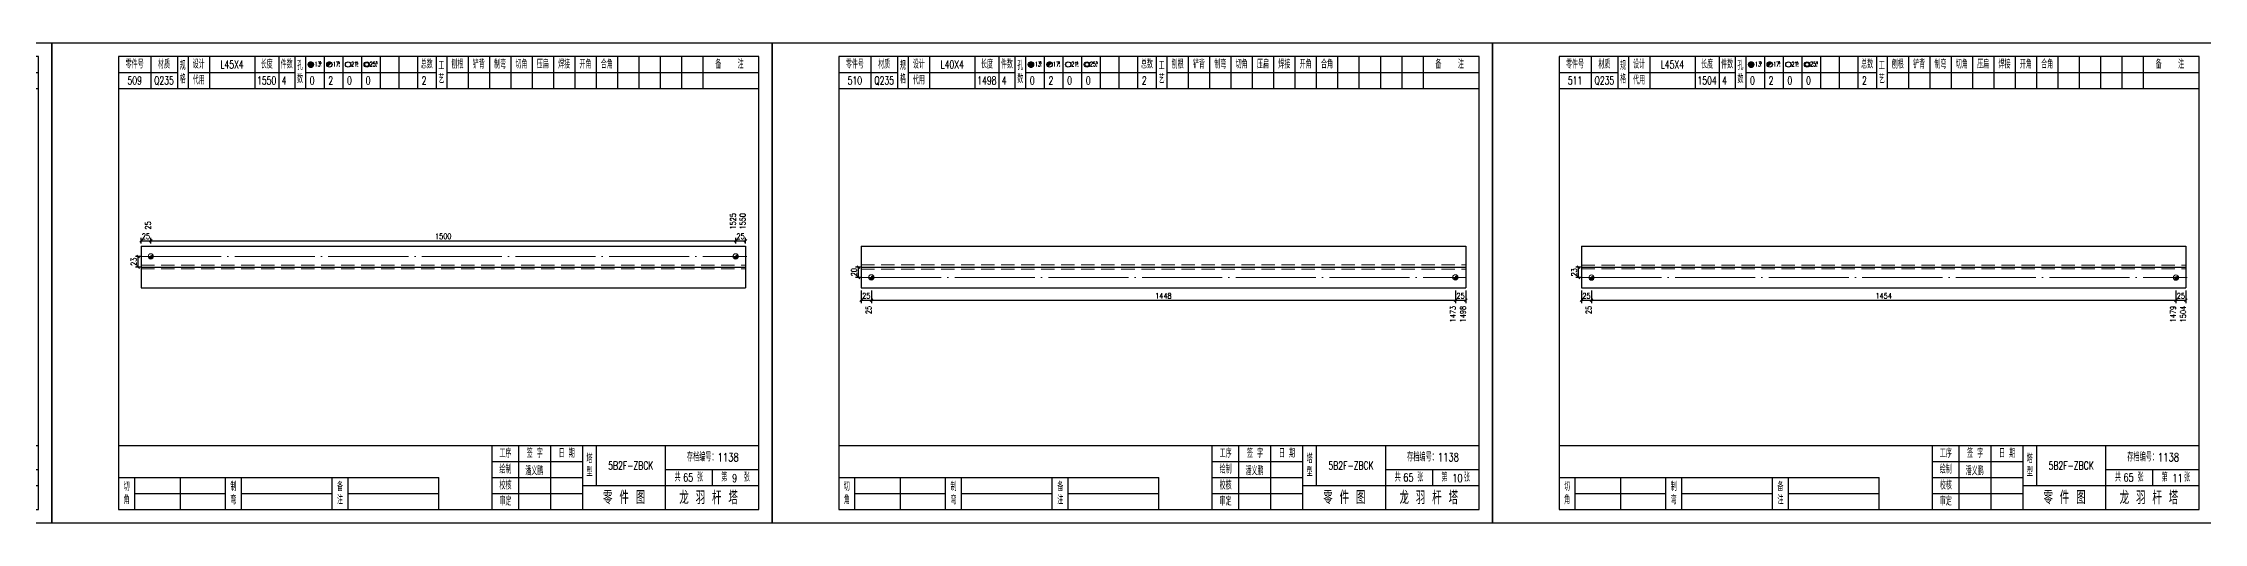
# Model space of a CAD drawing. Header units: millimetres. Extents: x 0 to 30240, y -10896 to -1348.
# Drawn here: x 2157 to 2967, y -3907 to -3727 of the extents above; entities that cross this region are included whole.
import ezdxf
from ezdxf.enums import TextEntityAlignment as Align

# ---------------------------------------------------------------- set-up
doc = ezdxf.new("R2010")
doc.units = ezdxf.units.MM
doc.header["$LTSCALE"] = 20
doc.header["$PDMODE"] = 1
doc.linetypes.add('DASHDOT2X', pattern=[1.75, 1.5, -0.125, 0, -0.125])
doc.linetypes.add('HIDDEN', pattern=[0.375, 0.25, -0.125])
for name, color, linetype, lineweight in [('1', 7, 'Continuous', 25), ('11', 3, 'Continuous', 13), ('2', 1, 'HIDDEN', 13), ('5', 1, 'Continuous', 13), ('7', 2, 'DASHDOT2X', 13)]:
    doc.layers.add(name, color=color, linetype=linetype, lineweight=lineweight)
doc.styles.get("Standard").update_dxf_attribs({"font": 'simplex', "width": 0.7, "bigfont": 'gbhzfs.shx'})
doc.styles.add('SYMBOL_TXT', font='txt.shx', dxfattribs={"width": 0.6})
doc.styles.add('TITLE_TXT', font='simplex.shx', dxfattribs={"width": 0.75, "height": 2.5, "bigfont": 'gbhzfs.shx'})
doc.dimstyles.get("Standard").update_dxf_attribs({"dimtxt": 2.1, "dimasz": 1, "dimexe": 1.05, "dimexo": 0, "dimgap": 0.63, "dimtad": 1, "dimzin": 0, "dimdsep": 46, "dimtxsty": 'standard', "dimblk": 'OBLIQUE', "dimblk1": 'OBLIQUE', "dimblk2": 'OBLIQUE', "dimcen": 0.09, "dimadec": 0, "dimazin": 0, "dimtfac": 1, "dimtdec": 1, "dimtix": 1, "dimtmove": 0, "dimatfit": 3, "dimfxl": 0, "dimtolj": 1, "dimtzin": 0, "dimarcsym": 0})
pattern_1 = [(0, (-3, 0), (0, 0.0125), [])]

# ---------------------------------------------------------------- blocks, each defined once
blk = doc.blocks.new('M12_HOLE')
h = blk.add_hatch()
h.set_pattern_fill('LINE', scale=0.1, style=0)
h.set_pattern_definition(pattern_1)
h.paths.add_polyline_path([(-5, 0, 1), (-1, 0, 1)])
at = {"color": 7}
blk.add_circle((-3, 0), 2, dxfattribs=at)
at = {"color": 7, "attachment_point": 1, "style": 'SYMBOL_TXT'}
for s, insert, char_height, width in [('13\\f??|b0|i0|c0|p54;.', (-0.1, 2.1), 3.5, 5.707), ('5', (3.7, 2.3), 1.8, 2.931)]:
    blk.add_mtext(s, dxfattribs=dict(at, insert=insert, char_height=char_height, width=width))
blk = doc.blocks.new('M16_HOLE')
h = blk.add_hatch()
h.set_pattern_fill('LINE', scale=0.1, style=0)
h.set_pattern_definition(pattern_1)
h.paths.add_polyline_path([(-1.6, 1.4, 0.668179), (-5, 0, 0.198912), (-4.4, -1.4)])
at = {"color": 7}
blk.add_circle((-3, 0), 2, dxfattribs=at)
at = {"color": 7, "attachment_point": 1, "style": 'SYMBOL_TXT'}
for s, insert, char_height, width in [('17.', (-0.4, 2.1), 3.5, 6.316), ('5', (3.6, 2.3), 1.8, 1.822)]:
    blk.add_mtext(s, dxfattribs=dict(at, insert=insert, char_height=char_height, width=width))
blk = doc.blocks.new('M20_HOLE')
at = {"color": 7}
blk.add_circle((-3, 0), 2, dxfattribs=at)
at = {"color": 7, "attachment_point": 1, "style": 'SYMBOL_TXT'}
for s, insert, char_height, width in [('21.', (-0.7, 2), 3.5, 6.074), ('5', (3.3, 2), 1.8, 1.458)]:
    blk.add_mtext(s, dxfattribs=dict(at, insert=insert, char_height=char_height, width=width))
blk = doc.blocks.new('M24_HOLE')
at = {"color": 7}
for radius in [2, 1.5]:
    blk.add_circle((-3, 0), radius, dxfattribs=at)
at = {"color": 7, "attachment_point": 1, "style": 'SYMBOL_TXT'}
for s, insert, char_height, width in [('25.', (-0.7, 2.1), 3.5, 2.429), ('5', (3.9, 2.3), 1.8, 1.944)]:
    blk.add_mtext(s, dxfattribs=dict(at, insert=insert, char_height=char_height, width=width))
blk = doc.blocks.new('JgCard')
for p, q in [((270, 180), (0, 180)), ((0, 180), (0, 0)), ((270, 0), (270, 180)), ((265, 175), (25, 175)), ((25, 175), (25, 5)), ((37, 175), (37, 163)), ((47, 175), (47, 163)), ((51, 175), (51, 163)), ((59, 175), (59, 163)), ((76, 175), (76, 163)), ((85, 175), (85, 163)), ((91, 175), (91, 163)), ((95, 175), (95, 163)), ((102, 175), (102, 163)), ((109, 175), (109, 163)), ((116, 175), (116, 163)), ((123, 175), (123, 163)), ((130, 175), (130, 163)), ((137, 175), (137, 163)), ((144, 175), (144, 163)), ((148, 175), (148, 163)), ((156, 175), (156, 163)), ((164, 175), (164, 163)), ((172, 175), (172, 163)), ((180, 175), (180, 163)), ((188, 175), (188, 163)), ((196, 175), (196, 163)), ((204, 175), (204, 163)), ((212, 175), (212, 163)), ((220, 175), (220, 163)), ((228, 175), (228, 163)), ((236, 175), (236, 163)), ((244, 175), (244, 163)), ((265, 5), (265, 175)), ((25, 169), (47, 169)), ((25, 163), (265, 163)), ((51, 169), (91, 169)), ((95, 169), (144, 169)), ((148, 169), (265, 169)), ((25, 29), (265, 29)), ((165, 5), (165, 29)), ((175, 5), (175, 29)), ((187, 5), (187, 29)), ((199, 5), (199, 29)), ((204, 29), (204, 14)), ((230, 5), (230, 29)), ((25, 17), (145, 17)), ((31, 5), (31, 17)), ((48, 17), (48, 5)), ((65, 5), (65, 17)), ((71, 5), (71, 17)), ((105, 5), (105, 17)), ((111, 5), (111, 17)), ((145, 5), (145, 17)), ((165, 23), (199, 23)), ((165, 17), (199, 17)), ((230, 20), (265, 20)), ((247.5, 20), (247.5, 14)), ((31, 11), (65, 11)), ((71, 11), (105, 11)), ((111, 11), (145, 11)), ((165, 11), (199, 11)), ((199, 14), (265, 14)), ((0, 0), (270, 0)), ((25, 5), (265, 5))]:
    blk.add_line(p, q)
blk.add_lwpolyline([(96.03, 171.99, -1), (98.03, 171.99, -1)], format="xyb", close=True)
blk.add_point((145, 96))
at = {"xscale": 0.5, "yscale": 0.5, "zscale": 0.5}
for name, p in [('M12_HOLE', (98.53, 171.99)), ('M16_HOLE', (105.5, 172)), ('M20_HOLE', (112.5, 172)), ('M24_HOLE', (119.5, 172))]:
    blk.add_blockref(name, p, dxfattribs=at)
at = {"style": 'TITLE_TXT', "width": 0.75}
for s, height, p in [('存档编号：1138', 3.076, (238.02, 23.07)), ('潘义鹏', 3, (177.45, 17.91)), ('龙 羽 杆 塔', 5, (235.17, 6.97))]:
    blk.add_text(s, height=height, dxfattribs=at).set_placement(p)
at = {"attachment_point": 5, "style": 'TITLE_TXT'}
for s, insert, char_height, width in [('零件号', (31, 172), 3, 15), ('材质', (42, 172), 3, 8), ('规格', (49, 169), 3, 4), ('设计', (55, 172), 3, 8), ('长度', (80.5, 172), 3, 8), ('件数', (88, 172), 3, 6), ('孔数', (93, 169), 3, 4), ('总数', (140.5, 172), 3, 7), ('工\\P艺', (146, 169), 3, 4), ('刨根', (152, 172), 3, 8), ('铲背', (160, 172), 3, 8), ('制弯', (168, 172), 3, 8), ('切角', (176, 172), 3, 8), ('压扁', (184, 172), 3, 8), ('焊接', (192, 172), 3, 8), ('开角', (200, 172), 3, 8), ('合角', (208, 172), 3, 8), ('备    注', (254, 172), 3, 22), ('代用', (55, 166), 3, 8), ('工序', (170, 26), 3, 10), ('签 字', (181, 26), 3, 12), ('日 期', (193, 26), 3, 12), ('塔\\P型', (201.5, 21.5), 3, 5), ('绘制', (170, 20), 3, 10), ('共    张', (238.75, 17), 3, 17.5), ('第    张', (256.25, 17), 3, 17.5), ('切\\P角', (28, 11), 3, 6), ('制\\P弯', (68, 11), 3, 6), ('备\\P注', (108, 11), 3, 6), ('校核', (170, 14), 3, 10), ('审定', (170, 8), 3, 10), ('零 件 图', (214.5, 9.5), 5, 31)]:
    blk.add_mtext(s, dxfattribs=dict(at, insert=insert, char_height=char_height, width=width))
blk = doc.blocks.new('M16')
for p, q in [((-0.71, -0.71), (0.71, 0.71)), ((-0.4, 0), (0.4, 0)), ((0, 0.4), (0, -0.4))]:
    blk.add_line(p, q)
blk.add_circle((0, 0), 1)
for radius in [0.8, 0.6, 0.4, 0.2]:
    blk.add_arc((0, 0), radius, 225, 45)
blk = doc.blocks.new('_Oblique')
at = {"color": 0, "linetype": 'ByBlock', "lineweight": -2}
blk.add_line((-0.5, -0.5), (0.5, 0.5), dxfattribs=at)

msp = doc.modelspace()

# ---------------------------------------------------------------- linework, layer by layer
at = {"layer": '1'}
for p, q in [((2193.4, -3803.136), (2193.4, -3818.676)), ((2193.4, -3803.136), (2420, -3803.136)), ((2420, -3803.136), (2420, -3818.676)), ((2463.4, -3803.136), (2463.4, -3818.676)), ((2463.4, -3803.136), (2690, -3803.136)), ((2690, -3803.136), (2690, -3818.676)), ((2733.4, -3803.136), (2733.4, -3818.676)), ((2733.4, -3803.136), (2960, -3803.136)), ((2960, -3803.136), (2960, -3818.676)), ((2193.4, -3810.906), (2420, -3810.906)), ((2463.4, -3810.906), (2690, -3810.906)), ((2733.4, -3810.906), (2960, -3810.906)), ((2193.4, -3818.676), (2420, -3818.676)), ((2463.4, -3818.676), (2690, -3818.676)), ((2733.4, -3818.676), (2960, -3818.676))]:
    msp.add_line(p, q, dxfattribs=at)
at = {"layer": '2'}
for p, q in [((2193.4, -3810.215), (2420, -3810.215)), ((2193.4, -3811.596), (2420, -3811.596)), ((2463.4, -3810.129), (2690, -3810.129)), ((2463.4, -3811.683), (2690, -3811.683)), ((2733.4, -3810.215), (2960, -3810.215)), ((2733.4, -3811.596), (2960, -3811.596))]:
    msp.add_line(p, q, dxfattribs=at)
at = {"layer": '7'}
for p, q in [((2193.4, -3806.934), (2420.519, -3806.934)), ((2463.4, -3814.791), (2690.351, -3814.791)), ((2733.4, -3814.877), (2960.465, -3814.877))]:
    msp.add_line(p, q, dxfattribs=at)

# ---------------------------------------------------------------- block references
at = {"layer": '1'}
for p in [(1890, -3906.906), (2160, -3906.906), (2430, -3906.906), (2700, -3906.906)]:
    msp.add_blockref('JgCard', p, dxfattribs=at)
at = {"layer": '5'}
for p in [(2197.054, -3806.934), (2416.319, -3806.934), (2467.181, -3814.791), (2686.151, -3814.791), (2737.167, -3814.877), (2956.265, -3814.877)]:
    msp.add_blockref('M16', p, dxfattribs=at)

# ---------------------------------------------------------------- texts
at = {"style": 'TITLE_TXT', "width": 0.75}
for s, p in [('65', (2396.596, -3891.37)), ('9', (2414.966, -3891.634)), ('65', (2666.596, -3891.37)), ('10', (2684.966, -3891.634)), ('65', (2936.596, -3891.37)), ('11', (2954.966, -3891.634))]:
    msp.add_text(s, height=3, dxfattribs=at).set_placement(p)
at = {"layer": '1', "width": 0.7}
for s, p in [('L45X4', (2227.5, -3734.906)), ('L40X4', (2497.5, -3734.906)), ('L45X4', (2767.5, -3734.906)), ('509', (2191, -3740.906)), ('Q235', (2202, -3740.906)), ('1550', (2240.5, -3740.906)), ('4', (2247, -3740.906)), ('0', (2257.5, -3740.906)), ('2', (2264.5, -3740.906)), ('0', (2271.5, -3740.906)), ('0', (2278.5, -3740.906)), ('2', (2299.5, -3740.906)), ('510', (2461, -3740.906)), ('Q235', (2472, -3740.906)), ('1498', (2510.5, -3740.906)), ('4', (2517, -3740.906)), ('0', (2527.5, -3740.906)), ('2', (2534.5, -3740.906)), ('0', (2541.5, -3740.906)), ('0', (2548.5, -3740.906)), ('2', (2569.5, -3740.906)), ('511', (2731, -3740.906)), ('Q235', (2742, -3740.906)), ('1504', (2780.5, -3740.906)), ('4', (2787, -3740.906)), ('0', (2797.5, -3740.906)), ('2', (2804.5, -3740.906)), ('0', (2811.5, -3740.906)), ('0', (2818.5, -3740.906)), ('2', (2839.5, -3740.906))]:
    msp.add_text(s, height=3, dxfattribs=at).set_placement(p, align=Align.MIDDLE_CENTER)
for s, p in [('25', (2197.054, -3796.836)), ('1525', (2416.349, -3796.836)), ('1550', (2420, -3796.836))]:
    msp.add_text(s, height=2.1, rotation=90, dxfattribs=at).set_placement(p)
for s, p in [('25', (2467.18, -3825.501)), ('1473', (2686.219, -3825.501)), ('1498', (2690, -3825.501)), ('25', (2737.163, -3825.501)), ('1479', (2956.233, -3825.501)), ('1504', (2960, -3825.501))]:
    msp.add_text(s, height=2.1, rotation=90, dxfattribs=at).set_placement(p, align=Align.RIGHT)
at = {"layer": '1', "char_height": 3, "width": 26, "attachment_point": 5}
for insert in [(2377, -3885.406), (2647, -3885.406), (2917, -3885.406)]:
    msp.add_mtext('5B2F-ZBCK', dxfattribs=dict(at, insert=insert))

# ---------------------------------------------------------------- dimensions: what is measured, and where the dimension line sits
at = {"layer": '1'}
for base, p1, p2, text in [((2192.35, -3806.934), (2193.35, -3810.906), (2193.35, -3806.934), '23'), ((2462.35, -3810.906), (2463.35, -3814.791), (2463.35, -3810.906), '20'), ((2732.35, -3810.906), (2733.35, -3814.877), (2733.35, -3810.906), '23')]:
    msp.add_linear_dim(base=base, p1=p1, p2=p2, angle=90, text=text, dimstyle='standard', dxfattribs=at).render()
at = {"layer": '11'}
for base, p1, p2, text in [((2197.054, -3801.036), (2193.4, -3802.086), (2197.054, -3802.086), '25'), ((2416.319, -3801.036), (2197.054, -3802.086), (2416.319, -3802.086), '1500'), ((2420, -3801.036), (2416.319, -3802.086), (2420, -3802.086), '25'), ((2467.181, -3823.401), (2463.4, -3819.726), (2467.181, -3819.726), '25'), ((2686.151, -3823.401), (2467.181, -3819.726), (2686.151, -3819.726), '1448'), ((2690, -3823.401), (2686.151, -3819.726), (2690, -3819.726), '25'), ((2737.167, -3823.401), (2733.4, -3819.726), (2737.167, -3819.726), '25'), ((2956.265, -3823.401), (2737.167, -3819.726), (2956.265, -3819.726), '1454'), ((2960, -3823.401), (2956.265, -3819.726), (2960, -3819.726), '25')]:
    msp.add_linear_dim(base=base, p1=p1, p2=p2, text=text, dimstyle='standard', dxfattribs=at).render()

doc.saveas('drawing.dxf')
